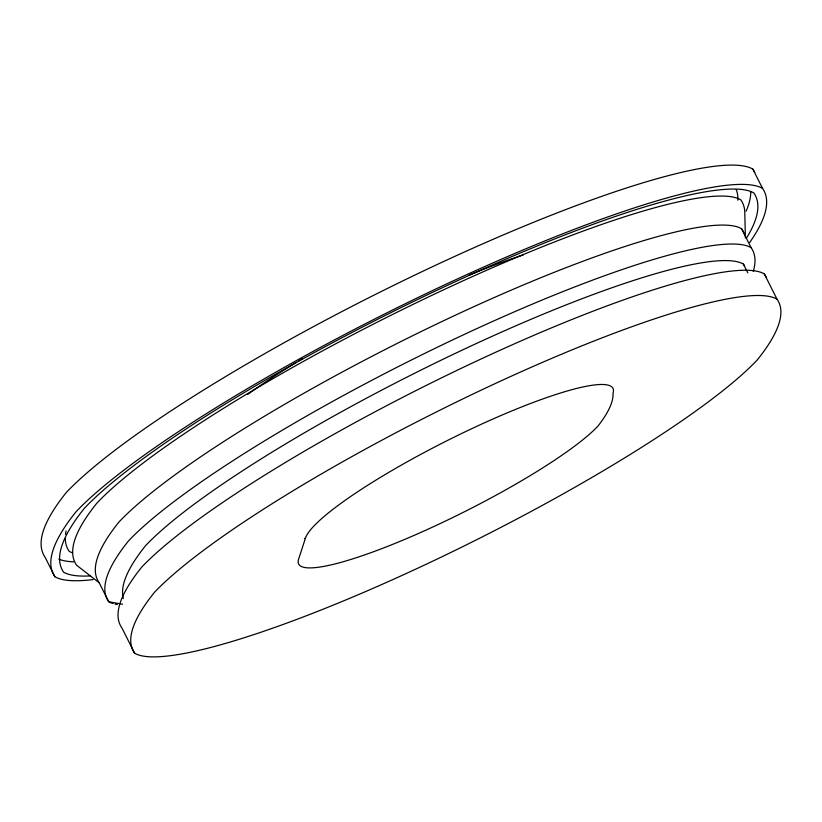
<?xml version="1.0" encoding="UTF-8"?>
<svg xmlns="http://www.w3.org/2000/svg" width="822" height="822" viewBox="0 0 822 822"><rect width="100%" height="100%" fill="white"/><g stroke="black" fill="none" stroke-linecap="round" stroke-linejoin="round"><path stroke-width="1.23" d="M305.476 538.102L298.633 559.104A172.065 27.804 -26.7 0 0 420.453 532.584A172.065 27.804 -26.7 0 0 597.82 426.258A547.709 88.509 -26.7 0 0 613.007 393.276A172.065 27.804 -26.7 0 0 471.212 428.93A172.065 27.804 -26.7 0 0 305.476 538.102L304.469 538.574M122.54 604.221L108.74 601.735L99.205 582.788L76.672 565.289A797.525 128.879 -26.7 0 1 96.955 503.043A372.952 60.273 -26.7 0 1 438.105 292.396A372.952 60.273 -26.7 0 1 740.786 199.849A797.525 128.879 -26.7 0 1 744.794 213.052L745.39 237.846M93.03 579.592A397.673 64.26 -26.7 0 1 54.889 576.705L45.189 557.408A840.413 135.815 -26.7 0 1 66.356 492.429A397.673 64.26 -26.7 0 1 430.122 267.818A397.673 64.26 -26.7 0 1 752.86 169.137L762.569 188.433A840.413 135.815 -26.7 0 1 749.592 242.582M99.205 582.788A782.184 126.403 -26.7 0 1 119.046 521.908A360.611 58.28 -26.7 0 1 448.915 318.227A360.611 58.28 -26.7 0 1 741.578 228.732L751.113 247.679A782.184 126.403 -26.7 0 1 753.26 271.424M764.296 273.901L777.006 299.167A782.184 126.403 -26.7 0 1 757.165 360.046A360.611 58.28 -26.7 0 1 427.296 563.728A360.611 58.28 -26.7 0 1 134.633 653.213L121.923 627.957A782.184 126.403 -26.7 0 1 141.764 567.077A360.611 58.28 -26.7 0 1 471.633 363.396A360.611 58.28 -26.7 0 1 764.296 273.901A782.184 126.403 -26.7 0 1 766.114 277.014M123.341 598.601A764.347 123.526 -26.7 0 1 145.617 545.613A346.278 55.958 -26.7 0 1 462.375 350.028A346.278 55.958 -26.7 0 1 743.396 264.098L747.804 272.853M752.86 169.137A840.413 135.815 -26.7 0 1 754.76 172.415M746.355 238.318A828.134 133.832 -26.7 0 0 753.877 192.985A387.799 62.667 -26.7 0 0 439.143 289.221A387.799 62.667 -26.7 0 0 84.399 508.263A828.134 133.832 -26.7 0 0 63.592 572.153A387.799 62.667 -26.7 0 0 90.03 575.924M750.722 191.927A828.134 133.832 -26.7 0 1 746.14 211.11M736.255 189.635A810.194 130.934 -26.7 0 1 737.827 200.219M762.569 188.433A397.673 64.26 -26.7 0 0 439.832 287.114A397.673 64.26 -26.7 0 0 76.066 511.726A840.413 135.815 -26.7 0 0 54.889 576.705M247.586 394.509A221.498 35.798 -26.7 0 1 296.537 362.276M298.787 360.92A221.498 35.798 -26.7 0 1 302.167 358.875M469.115 275.093A221.498 35.798 -26.7 0 1 523.285 254.923M65.287 538.554A810.194 130.934 -26.7 0 0 69.151 551.274A373.373 60.335 -26.7 0 0 72.418 552.795M65.513 534.351A810.194 130.934 -26.7 0 1 66.058 531.002M73.641 561.816A387.799 62.667 -26.7 0 1 58.794 559.114M751.113 247.679A360.611 58.28 -26.7 0 0 458.44 337.164A360.611 58.28 -26.7 0 0 128.571 540.845A782.184 126.403 -26.7 0 0 108.74 601.735A360.611 58.28 -26.7 0 0 113.015 603.584M117.351 604.612A360.611 58.28 -26.7 0 1 115.08 604.149M134.633 653.213A782.184 126.403 -26.7 0 1 154.464 592.333A360.611 58.28 -26.7 0 1 484.333 388.652A360.611 58.28 -26.7 0 1 777.006 299.167M741.578 228.732A782.184 126.403 -26.7 0 1 743.889 232.955M743.396 264.098A764.347 123.526 -26.7 0 1 744.629 266.071"/></g></svg>
